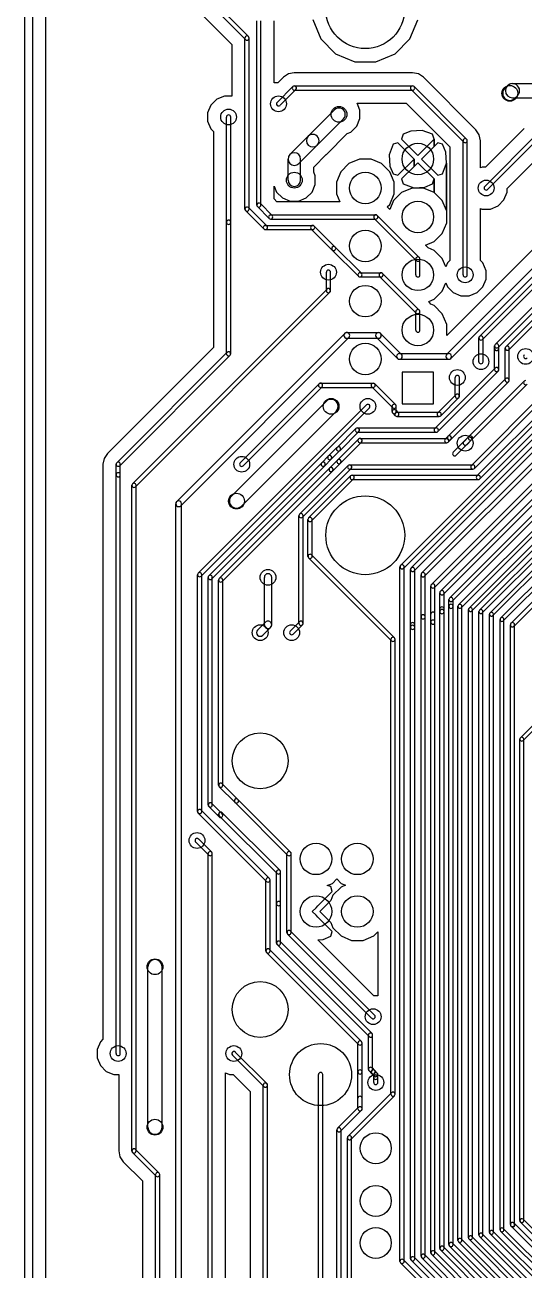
# Model space of a CAD drawing. Extents: x -29274 to 69862, y 24345 to 162744.
# Drawn here: x -8575 to 921, y 38254 to 61920 of the extents above; entities that cross this region are included whole.
import ezdxf

# ---------------------------------------------------------------- set-up
doc = ezdxf.new("R2010")
doc.units = 0
doc.layers.add('BLACK', color=1, linetype='CONTINUOUS')

msp = doc.modelspace()

# ---------------------------------------------------------------- linework, layer by layer
at = {"layer": 'BLACK'}
for p, q in [((-8575, 26120), (-8575, 77770)), ((-8425, 26120), (-8425, 77770)), ((-8175, 26230), (-8175, 77445)), ((-8175, 26230), (-8175, 77445)), ((-5928, 63192), (-4378, 61642)), ((-5872, 63248), (-4322, 61698)), ((-6105, 63015), (-4640, 61550)), ((-6105, 63015), (-4640, 61550)), ((-3100, 62022), (-2948, 61654)), ((-3100, 62022), (-2948, 61654)), ((-1253, 61653), (-1100, 62020)), ((-1253, 61653), (-1100, 62020)), ((-4165, 58495), (-4165, 61995)), ((-4085, 58495), (-4085, 61995)), ((-3835, 60817), (-3835, 61995)), ((-3835, 60817), (-3835, 61995)), ((-4640, 61550), (-4640, 60569)), ((-4640, 61550), (-4640, 60569)), ((-4390, 58420), (-4390, 61670)), ((-4310, 58420), (-4310, 61670)), ((-2948, 61654), (-2667, 61373)), ((-2948, 61654), (-2667, 61373)), ((-1534, 61372), (-1253, 61653)), ((-1534, 61372), (-1253, 61653)), ((-2667, 61373), (-2300, 61220)), ((-2667, 61373), (-2300, 61220)), ((-1902, 61220), (-1534, 61372)), ((-1902, 61220), (-1534, 61372)), ((-2300, 61220), (-1902, 61220)), ((-2300, 61220), (-1902, 61220)), ((-3655, 60925), (-3761, 60819)), ((-3655, 60925), (-3761, 60819)), ((-3561, 60988), (-3655, 60925)), ((-3561, 60988), (-3655, 60925)), ((-3450, 61010), (-3561, 60988)), ((-3450, 61010), (-3561, 60988)), ((-1200, 61010), (-3450, 61010)), ((-1200, 61010), (-3450, 61010)), ((-1089, 60988), (-1200, 61010)), ((-1089, 60988), (-1200, 61010)), ((-995, 60925), (-1089, 60988)), ((-995, 60925), (-1089, 60988)), ((5, 59925), (-995, 60925)), ((5, 59925), (-995, 60925)), ((-3829, 60819), (-3835, 60817)), ((-3829, 60819), (-3835, 60817)), ((-3761, 60819), (-3829, 60819)), ((-3761, 60819), (-3829, 60819)), ((-3778, 60448), (-3478, 60748)), ((-3722, 60392), (-3422, 60692)), ((-3450, 60760), (-1200, 60760)), ((-3450, 60680), (-1200, 60680)), ((-1228, 60692), (-228, 59692)), ((-1172, 60748), (-172, 59748)), ((555, 60716), (604, 60765)), ((700, 60805), (1150, 60805)), ((-5038, 60396), (-5099, 60250)), ((-5038, 60396), (-5099, 60250)), ((-4926, 60508), (-5038, 60396)), ((-4926, 60508), (-5038, 60396)), ((-4779, 60569), (-4926, 60508)), ((-4779, 60569), (-4926, 60508)), ((-4640, 60569), (-4779, 60569)), ((-4640, 60569), (-4779, 60569)), ((-2201, 60299), (-2256, 60430)), ((-2256, 60430), (-1320, 60430)), ((-2201, 60299), (-2256, 60430)), ((-2256, 60430), (-1320, 60430)), ((-1320, 60430), (-490, 59600)), ((-1320, 60430), (-490, 59600)), ((700, 60535), (1150, 60535)), ((746, 60525), (795, 60574)), ((-5099, 60250), (-5099, 60091)), ((-5099, 60250), (-5099, 60091)), ((-4740, 58170), (-4740, 60170)), ((-4660, 58170), (-4660, 60170)), ((-3184, 59805), (-2685, 60304)), ((-3015, 59636), (-2516, 60135)), ((-2262, 59994), (-2201, 60140)), ((-2262, 59994), (-2201, 60140)), ((-2201, 60140), (-2201, 60299)), ((-2201, 60140), (-2201, 60299)), ((-5099, 60091), (-5038, 59944)), ((-5099, 60091), (-5038, 59944)), ((-5038, 59944), (-4990, 59896)), ((-5038, 59944), (-4990, 59896)), ((-4990, 59896), (-4990, 58170)), ((-4990, 59896), (-4990, 58170)), ((-2443, 59854), (-2374, 59882)), ((-2443, 59854), (-2374, 59882)), ((-2374, 59882), (-2262, 59994)), ((-2374, 59882), (-2262, 59994)), ((-1234, 59902), (-1381, 59842)), ((-1234, 59902), (-1381, 59842)), ((-1021, 59913), (-1234, 59902)), ((-1021, 59913), (-1234, 59902)), ((-819, 59842), (-1021, 59913)), ((-819, 59842), (-1021, 59913)), ((68, 59831), (5, 59925)), ((68, 59831), (5, 59925)), ((923, 59954), (189, 59219)), ((923, 59954), (189, 59219)), ((-3535, 59455), (-3185, 59805)), ((-2838, 59458), (-2443, 59854)), ((-2838, 59458), (-2443, 59854)), ((-1572, 59651), (-1643, 59449)), ((-1572, 59651), (-1643, 59449)), ((-1478, 59678), (-1572, 59651)), ((-1478, 59678), (-1572, 59651)), ((-1171, 59370), (-1478, 59678)), ((-1171, 59370), (-1478, 59678)), ((-1381, 59842), (-1408, 59748)), ((-1381, 59842), (-1408, 59748)), ((-1408, 59748), (-1100, 59441)), ((-1408, 59748), (-1100, 59441)), ((-1100, 59441), (-792, 59748)), ((-1100, 59441), (-792, 59748)), ((-792, 59748), (-819, 59842)), ((-792, 59748), (-819, 59842)), ((-792, 59608), (-792, 59748)), ((-792, 59748), (-792, 59608)), ((-792, 59608), (-792, 59748)), ((-792, 59748), (-792, 59608)), ((-722, 59678), (-792, 59608)), ((-722, 59678), (-792, 59608)), ((-628, 59651), (-722, 59678)), ((-628, 59651), (-722, 59678)), ((-568, 59504), (-628, 59651)), ((-568, 59504), (-628, 59651)), ((-240, 57170), (-240, 59720)), ((-160, 57170), (-160, 59720)), ((90, 59720), (68, 59831)), ((90, 59720), (68, 59831)), ((90, 59207), (90, 59720)), ((90, 59207), (90, 59720)), ((172, 58848), (1172, 59848)), ((228, 58792), (1228, 59792)), ((-3365, 59285), (-3015, 59635)), ((-3080, 59217), (-2841, 59457)), ((-3080, 59217), (-2841, 59457)), ((-2841, 59457), (-2839, 59458)), ((-2841, 59457), (-2839, 59458)), ((-2839, 59458), (-2838, 59458)), ((-2839, 59458), (-2838, 59458)), ((-1643, 59449), (-1632, 59236)), ((-1643, 59449), (-1632, 59236)), ((-792, 59608), (-1029, 59370)), ((-792, 59608), (-1029, 59370)), ((-557, 59291), (-568, 59504)), ((-557, 59291), (-568, 59504)), ((2845, 59411), (-551, 56015)), ((2845, 59411), (-551, 56015)), ((-490, 59600), (-490, 57444)), ((-490, 59600), (-490, 57444)), ((599, 58809), (1213, 59424)), ((599, 58809), (1213, 59424)), ((-3570, 58970), (-3570, 59370)), ((-3330, 58970), (-3330, 59370)), ((-3080, 59119), (-3080, 59217)), ((-3080, 59119), (-3080, 59217)), ((-2411, 59285), (-2565, 59131)), ((-2411, 59285), (-2565, 59131)), ((-2209, 59369), (-2411, 59285)), ((-2209, 59369), (-2411, 59285)), ((-1991, 59369), (-2209, 59369)), ((-1991, 59369), (-2209, 59369)), ((-1789, 59285), (-1991, 59369)), ((-1789, 59285), (-1991, 59369)), ((-1635, 59131), (-1789, 59285)), ((-1635, 59131), (-1789, 59285)), ((-1632, 59236), (-1572, 59089)), ((-1632, 59236), (-1572, 59089)), ((-1478, 59062), (-1171, 59370)), ((-1478, 59062), (-1171, 59370)), ((-1171, 59229), (-1408, 58992)), ((-1171, 59229), (-1408, 58992)), ((-1171, 59229), (-1171, 59370)), ((-1171, 59370), (-1171, 59229)), ((-1171, 59229), (-1171, 59370)), ((-1171, 59370), (-1171, 59229)), ((-1100, 59299), (-1171, 59229)), ((-1100, 59299), (-1171, 59229)), ((-792, 58992), (-1100, 59299)), ((-792, 58992), (-1100, 59299)), ((-1029, 59370), (-722, 59062)), ((-1029, 59370), (-722, 59062)), ((-628, 59089), (-557, 59291)), ((-628, 59089), (-557, 59291)), ((-557, 58394), (-557, 59291)), ((-557, 59291), (-557, 58394)), ((-557, 58394), (-557, 59291)), ((-557, 59291), (-557, 58394)), ((-552, 55659), (3111, 59322)), ((-475, 55582), (3188, 59245)), ((72, 55999), (3421, 59348)), ((121, 59219), (90, 59207)), ((121, 59219), (90, 59207)), ((189, 59219), (121, 59219)), ((189, 59219), (121, 59219)), ((129, 55942), (3478, 59291)), ((-3051, 59049), (-3080, 59119)), ((-3051, 59049), (-3080, 59119)), ((-3051, 58890), (-3051, 59049)), ((-3051, 58890), (-3051, 59049)), ((-2565, 59131), (-2649, 58929)), ((-2565, 59131), (-2649, 58929)), ((-2649, 58929), (-2649, 58711)), ((-2649, 58929), (-2649, 58711)), ((-1551, 58929), (-1635, 59131)), ((-1551, 58929), (-1635, 59131)), ((-1572, 59089), (-1478, 59062)), ((-1572, 59089), (-1478, 59062)), ((-1551, 58711), (-1551, 58929)), ((-1551, 58711), (-1551, 58929)), ((-1408, 58992), (-1381, 58898)), ((-1408, 58992), (-1381, 58898)), ((-819, 58898), (-792, 58992)), ((-819, 58898), (-792, 58992)), ((-792, 58737), (-792, 58992)), ((-792, 58992), (-792, 58737)), ((-792, 58737), (-792, 58992)), ((-792, 58992), (-792, 58737)), ((-722, 59062), (-628, 59089)), ((-722, 59062), (-628, 59089)), ((372, 55848), (3594, 59070)), ((428, 55792), (3650, 59014)), ((3765, 58998), (572, 55805)), ((3822, 58941), (629, 55748)), ((-3835, 58615), (-3835, 58858)), ((-3835, 58858), (-3788, 58744)), ((-3835, 58615), (-3835, 58858)), ((-3835, 58858), (-3788, 58744)), ((-3788, 58744), (-3676, 58632)), ((-3788, 58744), (-3676, 58632)), ((-3224, 58632), (-3112, 58744)), ((-3224, 58632), (-3112, 58744)), ((-3112, 58744), (-3051, 58890)), ((-3112, 58744), (-3051, 58890)), ((-2649, 58711), (-2587, 58560)), ((-2649, 58711), (-2587, 58560)), ((-1635, 58509), (-1551, 58711)), ((-1635, 58509), (-1551, 58711)), ((-1411, 58735), (-1565, 58581)), ((-1411, 58735), (-1565, 58581)), ((-1209, 58819), (-1411, 58735)), ((-1209, 58819), (-1411, 58735)), ((-1381, 58898), (-1179, 58827)), ((-1381, 58898), (-1179, 58827)), ((-991, 58819), (-1209, 58819)), ((-991, 58819), (-1209, 58819)), ((-1179, 58827), (-966, 58838)), ((-1179, 58827), (-966, 58838)), ((-792, 58737), (-991, 58819)), ((-792, 58737), (-991, 58819)), ((-966, 58838), (-819, 58898)), ((-966, 58838), (-819, 58898)), ((-789, 58735), (-792, 58737)), ((-789, 58735), (-792, 58737)), ((-635, 58581), (-789, 58735)), ((-635, 58581), (-789, 58735)), ((538, 58594), (599, 58740)), ((538, 58594), (599, 58740)), ((599, 58740), (599, 58809)), ((599, 58740), (599, 58809)), ((-3928, 58242), (-4153, 58467)), ((-3871, 58299), (-4096, 58524)), ((-3780, 58560), (-3835, 58615)), ((-3780, 58560), (-3835, 58615)), ((-2587, 58560), (-3780, 58560)), ((-2587, 58560), (-3780, 58560)), ((-3676, 58632), (-3530, 58571)), ((-3676, 58632), (-3530, 58571)), ((-3530, 58571), (-3371, 58571)), ((-3530, 58571), (-3371, 58571)), ((-3371, 58571), (-3224, 58632)), ((-3371, 58571), (-3224, 58632)), ((-1682, 58462), (-1635, 58509)), ((-1682, 58462), (-1635, 58509)), ((-1635, 58415), (-1682, 58462)), ((-1635, 58415), (-1682, 58462)), ((-1565, 58581), (-1635, 58415)), ((-1565, 58581), (-1635, 58415)), ((-557, 58394), (-635, 58581)), ((-557, 58394), (-635, 58581)), ((279, 58421), (426, 58482)), ((279, 58421), (426, 58482)), ((426, 58482), (538, 58594)), ((426, 58482), (538, 58594)), ((-4029, 58042), (-4378, 58391)), ((-3972, 58099), (-4321, 58448)), ((-3900, 58310), (-1900, 58310)), ((-3900, 58230), (-1900, 58230)), ((-1129, 57442), (-1928, 58241)), ((-1072, 57499), (-1871, 58298)), ((-551, 58379), (-557, 58394)), ((-551, 58379), (-557, 58394)), ((-551, 58161), (-551, 58379)), ((-551, 58161), (-551, 58379)), ((90, 57444), (90, 58434)), ((90, 58434), (120, 58421)), ((90, 57444), (90, 58434)), ((90, 58434), (120, 58421)), ((120, 58421), (279, 58421)), ((120, 58421), (279, 58421)), ((-4990, 58170), (-4990, 55790)), ((-4990, 58170), (-4990, 55790)), ((-4740, 55670), (-4740, 58170)), ((-4660, 55670), (-4660, 58170)), ((-4000, 58110), (-3100, 58110)), ((-4000, 58030), (-3100, 58030)), ((-3128, 58041), (-2729, 57642)), ((-3071, 58098), (-2672, 57699)), ((-635, 57959), (-551, 58161)), ((-635, 57959), (-551, 58161)), ((-956, 57736), (-789, 57805)), ((-956, 57736), (-789, 57805)), ((-789, 57805), (-635, 57959)), ((-789, 57805), (-635, 57959)), ((-2229, 57142), (-2728, 57641)), ((-2172, 57199), (-2671, 57698)), ((-902, 57682), (-956, 57736)), ((-902, 57682), (-956, 57736)), ((-789, 57635), (-902, 57682)), ((-789, 57635), (-902, 57682)), ((-635, 57481), (-789, 57635)), ((-635, 57481), (-789, 57635)), ((-1140, 57170), (-1140, 57470)), ((-1060, 57170), (-1060, 57470)), ((-569, 57323), (-635, 57481)), ((-569, 57323), (-635, 57481)), ((-538, 57396), (-569, 57323)), ((-538, 57396), (-569, 57323)), ((-490, 57444), (-538, 57396)), ((-490, 57444), (-538, 57396)), ((138, 57396), (90, 57444)), ((138, 57396), (90, 57444)), ((199, 57249), (138, 57396)), ((199, 57249), (138, 57396)), ((-2840, 56870), (-2840, 57220)), ((-2760, 56870), (-2760, 57220)), ((-2200, 57210), (-1800, 57210)), ((-2200, 57130), (-1800, 57130)), ((-1129, 56442), (-1828, 57141)), ((-1072, 56499), (-1771, 57198)), ((138, 56944), (199, 57090)), ((138, 56944), (199, 57090)), ((199, 57090), (199, 57249)), ((199, 57090), (199, 57249)), ((-6528, 53198), (-2828, 56898)), ((-6472, 53142), (-2772, 56842)), ((-789, 56705), (-635, 56859)), ((-789, 56705), (-635, 56859)), ((-635, 56859), (-569, 57019)), ((-635, 56859), (-569, 57019)), ((-569, 57019), (-538, 56944)), ((-569, 57019), (-538, 56944)), ((-538, 56944), (-426, 56832)), ((-538, 56944), (-426, 56832)), ((-426, 56832), (-280, 56771)), ((-426, 56832), (-280, 56771)), ((-121, 56771), (26, 56832)), ((-121, 56771), (26, 56832)), ((26, 56832), (138, 56944)), ((26, 56832), (138, 56944)), ((-888, 56664), (-789, 56705)), ((-888, 56664), (-789, 56705)), ((-853, 56612), (-888, 56664)), ((-853, 56612), (-888, 56664)), ((-789, 56585), (-853, 56612)), ((-789, 56585), (-853, 56612)), ((-635, 56431), (-789, 56585)), ((-635, 56431), (-789, 56585)), ((-280, 56771), (-121, 56771)), ((-280, 56771), (-121, 56771)), ((-1140, 56120), (-1140, 56470)), ((-1060, 56120), (-1060, 56470)), ((-551, 56229), (-635, 56431)), ((-551, 56229), (-635, 56431)), ((-551, 56015), (-551, 56229)), ((-551, 56015), (-551, 56229)), ((-5688, 52859), (-2489, 56058)), ((-5611, 52782), (-2412, 55981)), ((-2450, 56075), (-1850, 56075)), ((-2450, 55965), (-1850, 55965)), ((-1888, 55981), (-1489, 55582)), ((-1811, 56058), (-1412, 55659)), ((60, 55520), (60, 55970)), ((140, 55520), (140, 55970)), ((-4990, 55790), (-7005, 53775)), ((-4990, 55790), (-7005, 53775)), ((-6828, 53599), (-4729, 55698)), ((-6771, 53542), (-4672, 55641)), ((-1450, 55675), (-514, 55675)), ((360, 55370), (360, 55820)), ((360, 55770), (360, 55820)), ((360, 55770), (360, 55820)), ((440, 55370), (440, 55820)), ((440, 55770), (440, 55820)), ((440, 55770), (440, 55820)), ((560, 55170), (560, 55776)), ((640, 55170), (640, 55776)), ((-1450, 55565), (-514, 55565)), ((-778, 54248), (372, 55398)), ((-800, 55320), (-1400, 55320)), ((-1400, 55320), (-1400, 54720)), ((-800, 54720), (-800, 55320)), ((-722, 54192), (428, 55342)), ((-528, 54099), (571, 55198)), ((-390, 54864), (-390, 55220)), ((-310, 54864), (-310, 55220)), ((921, 55148), (-128, 54099)), ((-4478, 53599), (-2979, 55098)), ((-4421, 53542), (-2922, 55041)), ((-2950, 55110), (-1950, 55110)), ((-2950, 55030), (-1950, 55030)), ((-1978, 55041), (-1579, 54642)), ((-1921, 55098), (-1522, 54699)), ((-471, 54042), (628, 55141)), ((-81, 53546), (1343, 54970)), ((978, 55091), (-71, 54042)), ((-25, 53490), (1399, 54914)), ((-5278, 51499), (-2079, 54698)), ((-4645, 52966), (-2846, 54765)), ((-1590, 54570), (-1590, 54670)), ((-1510, 54570), (-1510, 54670)), ((-1400, 54720), (-800, 54720)), ((-722, 54548), (-378, 54892)), ((-666, 54492), (-322, 54836)), ((1472, 54798), (22, 53348)), ((1528, 54742), (78, 53292)), ((-5221, 51442), (-2022, 54641)), ((-4454, 52775), (-2655, 54574)), ((-1578, 54541), (-1529, 54492)), ((-1521, 54598), (-1472, 54549)), ((-1500, 54560), (-694, 54560)), ((-1500, 54480), (-694, 54480)), ((1521, 54598), (-1428, 51649)), ((1578, 54541), (-1371, 51592)), ((-2636, 53890), (-2278, 54248)), ((-2250, 54260), (-750, 54260)), ((-1228, 51599), (1571, 54398)), ((-1171, 51542), (1628, 54341)), ((-1028, 51498), (1672, 54198)), ((-2628, 53649), (-2229, 54048)), ((-2580, 53834), (-2222, 54192)), ((-2571, 53592), (-2172, 53991)), ((-2250, 54180), (-750, 54180)), ((-2200, 54060), (-550, 54060)), ((-2200, 53980), (-550, 53980)), ((-972, 51442), (1728, 54142)), ((-842, 51284), (1844, 53970)), ((-578, 54049), (-529, 54098)), ((-521, 53992), (-472, 54041)), ((-128, 54098), (-428, 53798)), ((-72, 54042), (-372, 53742)), ((-129, 54098), (-228, 53999)), ((-72, 54041), (-171, 53942)), ((-7005, 53775), (-7068, 53681)), ((-7005, 53775), (-7068, 53681)), ((-2928, 53599), (-2803, 53724)), ((-2803, 53724), (-2638, 53889)), ((-2746, 53667), (-2581, 53832)), ((-786, 51228), (1900, 53914)), ((-670, 51156), (1972, 53798)), ((-614, 51100), (2028, 53742)), ((-7068, 53681), (-7090, 53570)), ((-7068, 53681), (-7090, 53570)), ((-7090, 53570), (-7090, 53370)), ((-7090, 53570), (-7090, 53370)), ((-6840, 53370), (-6840, 53570)), ((-6760, 53370), (-6760, 53570)), ((-5078, 51448), (-2928, 53598)), ((-5022, 51392), (-2872, 53542)), ((-4878, 51399), (-2779, 53498)), ((-3350, 52621), (-2425, 53546)), ((-3293, 52564), (-2368, 53489)), ((-2871, 53542), (-2746, 53667)), ((-2778, 53498), (-2628, 53648)), ((-2722, 53442), (-2572, 53592)), ((-2397, 53557), (-53, 53557)), ((-498, 51028), (2072, 53598)), ((-442, 50972), (2128, 53542)), ((-7090, 53370), (-7090, 42644)), ((-7090, 53370), (-7090, 42644)), ((-6840, 42370), (-6840, 53370)), ((-6760, 42370), (-6760, 53370)), ((-4821, 51342), (-2722, 53441)), ((-2379, 53348), (-3178, 52549)), ((-2322, 53291), (-3121, 52492)), ((-2397, 53477), (-53, 53477)), ((-2350, 53360), (50, 53360)), ((-2350, 53280), (50, 53280)), ((2124, 53346), (-326, 50896)), ((2176, 53294), (-274, 50844)), ((-6540, 40520), (-6540, 53170)), ((-6460, 40520), (-6460, 53170)), ((2185, 53146), (-126, 50835)), ((2238, 53093), (-73, 50782)), ((-5705, 29670), (-5705, 52820)), ((-5595, 29670), (-5595, 52820)), ((2224, 52946), (74, 50796)), ((2276, 52894), (126, 50744)), ((-3362, 50548), (-3362, 52592)), ((-3282, 50548), (-3282, 52592)), ((274, 50746), (2274, 52746)), ((326, 50694), (2326, 52694)), ((-3190, 51820), (-3190, 52520)), ((-3110, 51820), (-3110, 52520)), ((2324, 52496), (474, 50646)), ((2376, 52444), (526, 50594)), ((672, 50549), (2271, 52148)), ((729, 50492), (2328, 52091)), ((-3121, 51848), (-1544, 50271)), ((-3178, 51791), (-1601, 50214)), ((-1440, 38420), (-1440, 51620)), ((-1360, 38420), (-1360, 51620)), ((-5290, 46970), (-5290, 51470)), ((-5210, 46970), (-5210, 51470)), ((-5090, 47096), (-5090, 51420)), ((-5010, 47096), (-5010, 51420)), ((-4890, 47470), (-4890, 51370)), ((-4810, 47470), (-4810, 51370)), ((-4020, 50520), (-4020, 51420)), ((-3880, 50520), (-3880, 51420)), ((-1240, 50470), (-1240, 51570)), ((-1160, 50470), (-1160, 51570)), ((-1040, 50670), (-1040, 51470)), ((-960, 50670), (-960, 51470)), ((-854, 50570), (-854, 51256)), ((-774, 50570), (-774, 51256)), ((-682, 50770), (-682, 51128)), ((-602, 50770), (-602, 51128)), ((-510, 50870), (-510, 51000)), ((-430, 50870), (-430, 51000)), ((-1040, 38520), (-1040, 50670)), ((-960, 38520), (-960, 50670)), ((-854, 50570), (-854, 50720)), ((-774, 50570), (-774, 50720)), ((-682, 50770), (-682, 50820)), ((-682, 38668), (-682, 50770)), ((-602, 50770), (-602, 50820)), ((-602, 38668), (-602, 50770)), ((-510, 38740), (-510, 50870)), ((-430, 38740), (-430, 50870)), ((-337, 38820), (-337, 50870)), ((-263, 38820), (-263, 50870)), ((-137, 38870), (-137, 50808)), ((-63, 38870), (-63, 50808)), ((63, 38920), (63, 50770)), ((137, 38920), (137, 50770)), ((263, 38970), (263, 50720)), ((337, 38970), (337, 50720)), ((-4149, 50420), (-4000, 50569)), ((-4050, 50321), (-3901, 50470)), ((-3528, 50399), (-3351, 50576)), ((-3471, 50342), (-3294, 50519)), ((-1240, 50470), (-1240, 50520)), ((-1240, 38470), (-1240, 50470)), ((-1160, 50470), (-1160, 50520)), ((-1160, 38470), (-1160, 50470)), ((-854, 38584), (-854, 50570)), ((-774, 38584), (-774, 50570)), ((463, 39020), (463, 50620)), ((537, 39020), (537, 50620)), ((660, 39120), (660, 50520)), ((740, 39120), (740, 50520)), ((-1612, 41598), (-1612, 50242)), ((-1532, 41598), (-1532, 50242)), ((851, 48373), (1573, 49095)), ((903, 48321), (1625, 49043)), ((839, 39194), (839, 48346)), ((913, 39194), (913, 48346)), ((-4578, 47142), (-4878, 47442)), ((-4522, 47198), (-4822, 47498)), ((-4822, 46924), (-5021, 47123)), ((-3578, 46142), (-4578, 47142)), ((-3522, 46198), (-4522, 47198)), ((-3978, 45642), (-5278, 46942)), ((-3922, 45698), (-5222, 46998)), ((-4879, 46867), (-5078, 47066)), ((-4890, 46896), (-4890, 46920)), ((-3779, 45792), (-4878, 46891)), ((-3722, 45849), (-4821, 46948)), ((-4810, 46896), (-4810, 46920)), ((-5079, 46142), (-5328, 46391)), ((-5022, 46199), (-5271, 46448)), ((-5090, 30320), (-5090, 46170)), ((-5010, 30320), (-5010, 46170)), ((-3590, 44670), (-3590, 46170)), ((-3510, 44670), (-3510, 46170)), ((-3790, 45220), (-3790, 45820)), ((-3710, 45220), (-3710, 45820)), ((-2726, 45605), (-2644, 45688)), ((-2726, 45605), (-2644, 45688)), ((-2644, 45688), (-2561, 45605)), ((-2644, 45688), (-2561, 45605)), ((-3990, 44320), (-3990, 45670)), ((-3910, 44320), (-3910, 45670)), ((-3002, 45176), (-2729, 45448)), ((-3002, 45176), (-2729, 45448)), ((-2822, 45566), (-2726, 45605)), ((-2822, 45566), (-2726, 45605)), ((-2756, 45542), (-2822, 45566)), ((-2756, 45542), (-2822, 45566)), ((-2729, 45448), (-2756, 45542)), ((-2729, 45448), (-2756, 45542)), ((-2561, 45535), (-2715, 45381)), ((-2561, 45535), (-2715, 45381)), ((-2561, 45605), (-2477, 45570)), ((-2561, 45605), (-2477, 45570)), ((-2477, 45570), (-2561, 45535)), ((-2477, 45570), (-2561, 45535)), ((-3790, 44470), (-3790, 45220)), ((-3710, 44470), (-3710, 45220)), ((-2758, 45280), (-2966, 45070)), ((-2758, 45280), (-2966, 45070)), ((-2715, 45381), (-2758, 45280)), ((-2715, 45381), (-2758, 45280)), ((-3108, 45070), (-3037, 45141)), ((-3108, 45070), (-3037, 45141)), ((-3037, 44999), (-3108, 45070)), ((-3037, 44999), (-3108, 45070)), ((-3037, 45141), (-3002, 45176)), ((-3037, 45141), (-3002, 45176)), ((-3002, 44964), (-3037, 44999)), ((-3002, 44964), (-3037, 44999)), ((-2966, 45070), (-2758, 44861)), ((-2966, 45070), (-2758, 44861)), ((-2729, 44692), (-3002, 44964)), ((-2729, 44692), (-3002, 44964)), ((-2758, 44861), (-2715, 44759)), ((-2758, 44861), (-2715, 44759)), ((-2715, 44759), (-2561, 44605)), ((-2715, 44759), (-2561, 44605)), ((-1972, 42749), (-3721, 44498)), ((-1979, 43042), (-3578, 44641)), ((-1922, 43099), (-3521, 44698)), ((-3003, 44533), (-2903, 44538)), ((-3003, 44533), (-2903, 44538)), ((-1939, 43469), (-3003, 44533)), ((-1939, 43469), (-3003, 44533)), ((-2903, 44538), (-2756, 44598)), ((-2903, 44538), (-2756, 44598)), ((-2756, 44598), (-2729, 44692)), ((-2756, 44598), (-2729, 44692)), ((-2561, 44605), (-2359, 44521)), ((-2561, 44605), (-2359, 44521)), ((-2359, 44521), (-2141, 44521)), ((-2359, 44521), (-2141, 44521)), ((-2141, 44521), (-1939, 44605)), ((-2141, 44521), (-1939, 44605)), ((-1939, 44605), (-1862, 44682)), ((-1939, 44605), (-1862, 44682)), ((-1862, 44682), (-1862, 43466)), ((-1862, 44682), (-1862, 43466)), ((-2229, 42542), (-3978, 44291)), ((-2172, 42599), (-3921, 44348)), ((-2029, 42692), (-3778, 44441)), ((-6235, 40970), (-6235, 44020)), ((-5965, 40970), (-5965, 44020)), ((-1870, 43469), (-1939, 43469)), ((-1870, 43469), (-1939, 43469)), ((-1862, 43466), (-1870, 43469)), ((-1862, 43466), (-1870, 43469)), ((-7090, 42644), (-7138, 42596)), ((-7090, 42644), (-7138, 42596)), ((-2040, 42070), (-2040, 42720)), ((-1960, 42070), (-1960, 42720)), ((-7138, 42596), (-7199, 42450)), ((-7138, 42596), (-7199, 42450)), ((-7199, 42450), (-7199, 42291)), ((-7199, 42450), (-7199, 42291)), ((-3972, 41798), (-4572, 42398)), ((-2240, 42020), (-2240, 42570)), ((-2160, 42020), (-2160, 42570)), ((-7199, 42291), (-7138, 42144)), ((-7199, 42291), (-7138, 42144)), ((-7138, 42144), (-7026, 42032)), ((-7138, 42144), (-7026, 42032)), ((-4028, 41742), (-4628, 42342)), ((-7026, 42032), (-6880, 41971)), ((-7026, 42032), (-6880, 41971)), ((-6880, 41971), (-6790, 41971)), ((-6880, 41971), (-6790, 41971)), ((-6790, 41971), (-6790, 40520)), ((-6790, 41971), (-6790, 40520)), ((-4760, 30320), (-4760, 42005)), ((-4760, 42005), (-4680, 41971)), ((-4760, 30320), (-4760, 42005)), ((-4760, 42005), (-4680, 41971)), ((-4680, 41971), (-4611, 41971)), ((-4680, 41971), (-4611, 41971)), ((-4611, 41971), (-4290, 41650)), ((-4611, 41971), (-4290, 41650)), ((-2990, 36570), (-2990, 41970)), ((-2910, 36570), (-2910, 41970)), ((-2240, 41320), (-2240, 42020)), ((-2160, 41320), (-2160, 42020)), ((-2028, 42041), (-1979, 41992)), ((-1929, 41942), (-1978, 41991)), ((-1971, 42098), (-1922, 42049)), ((-1940, 41920), (-1940, 41970)), ((-1940, 41820), (-1940, 41920)), ((-1872, 41999), (-1921, 42048)), ((-1860, 41920), (-1860, 41970)), ((-1860, 41820), (-1860, 41920)), ((-4040, 35720), (-4040, 41770)), ((-3960, 35720), (-3960, 41770)), ((-4290, 41650), (-4290, 35720)), ((-4290, 41650), (-4290, 35720)), ((-1601, 41626), (-2428, 40799)), ((-1544, 41569), (-2371, 40742)), ((-2240, 41320), (-2240, 41520)), ((-2160, 41320), (-2160, 41520)), ((-2628, 40949), (-2229, 41348)), ((-2571, 40892), (-2172, 41291)), ((-2640, 37576), (-2640, 40920)), ((-2560, 37576), (-2560, 40920)), ((-2440, 37620), (-2440, 40770)), ((-2360, 37620), (-2360, 40770)), ((-6790, 40520), (-6768, 40409)), ((-6790, 40520), (-6768, 40409)), ((-6078, 40042), (-6528, 40492)), ((-6022, 40098), (-6472, 40548)), ((-6768, 40409), (-6705, 40315)), ((-6768, 40409), (-6705, 40315)), ((-6705, 40315), (-6340, 39950)), ((-6705, 40315), (-6340, 39950)), ((-6090, 30670), (-6090, 40070)), ((-6010, 30670), (-6010, 40070)), ((-6340, 39950), (-6340, 30670)), ((-6340, 39950), (-6340, 30670)), ((672, 39092), (678, 39086)), ((1721, 38042), (672, 39091)), ((728, 39148), (734, 39142)), ((1778, 38099), (729, 39148)), ((1673, 38344), (850, 39167)), ((1726, 38397), (903, 39220)), ((-273, 38846), (3176, 35397)), ((-126, 38844), (3174, 35544)), ((-74, 38896), (3226, 35596)), ((74, 38894), (3224, 35744)), ((126, 38946), (3276, 35796)), ((3274, 35944), (274, 38944)), ((3326, 35996), (326, 38996)), ((474, 38994), (3324, 36144)), ((526, 39046), (3376, 36196)), ((2972, 34855), (-785, 38612)), ((3000, 34970), (-670, 38640)), ((3056, 35026), (-614, 38696)), ((3071, 35142), (-498, 38711)), ((3128, 35199), (-441, 38768)), ((-326, 38793), (3123, 35344)), ((-1428, 38391), (2693, 34270)), ((-1371, 38448), (2750, 34327)), ((2771, 34442), (-1228, 38441)), ((2828, 34499), (-1171, 38498)), ((2471, 34992), (-1028, 38491)), ((2528, 35049), (-971, 38548)), ((2915, 34798), (-842, 38555))]:
    msp.add_line(p, q, dxfattribs=at)
for centre, radius in [((-2100, 62220), 750), ((650, 60620), 150), ((-3750, 60420), 150), ((-2600, 60220), 150), ((-4700, 60170), 150), ((-1100, 59370), 300), ((-3450, 58970), 150), ((-2100, 58820), 300), ((200, 58820), 150), ((-1100, 58270), 300), ((-2100, 57720), 300), ((-2800, 57220), 150), ((-1100, 57170), 300), ((-200, 57170), 150), ((-2100, 56670), 300), ((-1100, 56120), 300), ((-2100, 55570), 300), ((100, 55520), 150), ((950, 55620), 150), ((-350, 55220), 150), ((-2750, 54670), 150), ((-2050, 54670), 150), ((-200, 53970), 150), ((-4450, 53570), 150), ((-4550, 52870), 150), ((-2100, 52220), 750), ((-3950, 51420), 150), ((-4100, 50370), 150), ((-3500, 50370), 150), ((-4100, 47932), 531), ((-5300, 46420), 150), ((-3037, 46070), 300), ((-2250, 46070), 300), ((-3037, 45070), 300), ((-2250, 45070), 300), ((-6100, 44020), 150), ((-4100, 43208), 531), ((-1950, 43070), 150), ((-6800, 42370), 150), ((-4600, 42370), 150), ((-2950, 41970), 590), ((-1900, 41820), 150), ((-6100, 40970), 150), ((-1900, 40570), 295), ((-1900, 39570), 295), ((-1900, 38770), 295)]:
    msp.add_circle(centre, radius, dxfattribs=at)
for centre, radius, start, end in [((-4350, 61670), 40, 360, 540), ((-4350, 61670), 40, 225, 405), ((-3450, 60720), 40, 90, 270), ((-3450, 60720), 40, 315, 495), ((-1200, 60720), 40, 45, 225), ((-1200, 60720), 40, 270, 450), ((650, 60620), 135, 135, 315), ((700, 60670), 135, 90, 270), ((700, 60670), 135, 315, 495), ((-3750, 60420), 40, 135, 315), ((-4700, 60170), 40, 360, 540), ((-2600, 60220), 120, 315, 495), ((-3100, 59720), 120, 135, 315), ((-3100, 59720), 120, 315, 495), ((-200, 59720), 40, 360, 540), ((-200, 59720), 40, 225, 405), ((-3450, 59370), 120, 360, 540), ((-3450, 59370), 120, 135, 315), ((-3450, 58970), 120, 180, 360), ((200, 58820), 40, 135, 315), ((-4350, 58420), 40, 405, 585), ((-4125, 58495), 40, 180, 360), ((-4124, 58495), 40, 405, 585), ((-4350, 58420), 40, 180, 360), ((-3900, 58270), 40, 90, 270), ((-3900, 58271), 40, 225, 405), ((-1900, 58270), 40, 405, 585), ((-1900, 58270), 40, 270, 450), ((-4700, 58170), 40, 360, 540), ((-4700, 58170), 40, 180, 360), ((-4000, 58070), 40, 90, 270), ((-4000, 58070), 40, 225, 405), ((-3099, 58069), 40, 45, 225), ((-3100, 58070), 40, 270, 450), ((-2700, 57670), 40, 405, 585), ((-2701, 57671), 40, 225, 405), ((-1100, 57470), 40, 360, 540), ((-1100, 57470), 40, 225, 405), ((-2800, 57220), 40, 360, 540), ((-2200, 57170), 40, 90, 270), ((-2200, 57170), 40, 225, 405), ((-1799, 57169), 40, 405, 585), ((-1800, 57170), 40, 270, 450), ((-1100, 57170), 40, 180, 360), ((-200, 57170), 40, 180, 360), ((-2800, 56870), 40, 180, 360), ((-2800, 56870), 40, 315, 495), ((-1100, 56470), 40, 360, 540), ((-1101, 56471), 40, 225, 405), ((-1100, 56120), 40, 180, 360), ((-2450, 56020), 55, 90, 270), ((-2451, 56019), 55, 315, 495), ((-1849, 56019), 55, 45, 225), ((-1850, 56020), 55, 270, 450), ((100, 55970), 40, 360, 540), ((101, 55971), 40, 135, 315), ((400, 55820), 40, 360, 540), ((400, 55820), 40, 360, 540), ((400, 55820), 40, 360, 540), ((-4700, 55670), 40, 180, 360), ((-4701, 55669), 40, 315, 495), ((-1450, 55620), 55, 90, 270), ((-1451, 55621), 55, 225, 405), ((-513, 55621), 55, 135, 315), ((-514, 55620), 55, 270, 450), ((400, 55820), 40, 135, 315), ((400, 55770), 40, 180, 360), ((400, 55770), 40, 180, 360), ((600, 55776), 40, 360, 540), ((600, 55776), 40, 135, 315), ((950, 55620), 40, 135, 315), ((100, 55520), 40, 180, 360), ((400, 55370), 40, 315, 495), ((-350, 55220), 40, 360, 540), ((400, 55370), 40, 180, 360), ((600, 55170), 40, 180, 360), ((599, 55169), 40, 315, 495), ((950, 55120), 40, 90, 270), ((-2950, 55070), 40, 90, 270), ((-2950, 55070), 40, 315, 495), ((-1949, 55069), 40, 45, 225), ((-1950, 55070), 40, 270, 450), ((-2751, 54669), 135, 315, 495), ((-2051, 54669), 40, 315, 495), ((-1550, 54670), 40, 360, 540), ((-1551, 54671), 40, 225, 405), ((-350, 54864), 40, 180, 360), ((-350, 54864), 40, 315, 495), ((-1550, 54570), 40, 45, 225), ((-1550, 54570), 40, 180, 360), ((-1500, 54520), 40, 90, 270), ((-1500, 54520), 40, 225, 405), ((-694, 54520), 40, 135, 315), ((-694, 54520), 40, 270, 450), ((-2250, 54220), 40, 90, 270), ((-2250, 54220), 40, 315, 495), ((-750, 54220), 40, 135, 315), ((-750, 54220), 40, 270, 450), ((-2200, 54020), 40, 90, 270), ((-2201, 54019), 40, 315, 495), ((-550, 54020), 40, 135, 315), ((-550, 54020), 40, 270, 450), ((-499, 54071), 40, 135, 315), ((-500, 54070), 40, 315, 495), ((-199, 53971), 40, 135, 315), ((-100, 54070), 40, 135, 315), ((-101, 54069), 40, -45, 135), ((-100, 54070), 40, -45, 135), ((-2775, 53695), 40, 135, 315), ((-2775, 53695), 40, 315, 495), ((-2608, 53862), 40, 135, 315), ((-2609, 53861), 40, 315, 495), ((-400, 53770), 40, 135, 315), ((-6800, 53570), 40, 360, 540), ((-6799, 53571), 40, 135, 315), ((-4450, 53570), 40, 135, 315), ((-2899, 53571), 40, 135, 315), ((-2900, 53570), 40, 315, 495), ((-2750, 53470), 40, 135, 315), ((-2751, 53469), 40, 315, 495), ((-2599, 53621), 40, 135, 315), ((-2600, 53620), 40, 315, 495), ((-2397, 53517), 40, 90, 270), ((-2397, 53517), 40, 315, 495), ((-53, 53518), 40, 135, 315), ((-53, 53517), 40, 270, 450), ((-6800, 53370), 40, 360, 540), ((-6800, 53370), 40, 180, 360), ((-2350, 53320), 40, 90, 270), ((-2350, 53320), 40, -45, 135), ((50, 53320), 40, 135, 315), ((50, 53320), 40, 270, 450), ((-6500, 53170), 40, 360, 540), ((-6500, 53170), 40, 135, 315), ((-5650, 52820), 55, 360, 540), ((-5649, 52821), 55, 135, 315), ((-4549, 52871), 135, 135, 315), ((-3322, 52592), 40, 360, 540), ((-3321, 52593), 40, 135, 315), ((-3150, 52520), 40, 360, 540), ((-3150, 52520), 40, 135, 315), ((-3149, 51819), 40, 45, 225), ((-3150, 51820), 40, 180, 360), ((-1400, 51620), 40, 360, 540), ((-1399, 51621), 40, 135, 315), ((-1200, 51570), 40, 360, 540), ((-1199, 51571), 40, 135, 315), ((-5250, 51470), 40, 360, 540), ((-5249, 51471), 40, 135, 315), ((-5050, 51420), 40, 360, 540), ((-5050, 51420), 40, 135, 315), ((-4850, 51370), 40, 360, 540), ((-4849, 51371), 40, 135, 315), ((-3950, 51420), 70, 360, 540), ((-1000, 51470), 40, 360, 540), ((-1000, 51470), 40, 135, 315), ((-814, 51256), 40, 360, 540), ((-814, 51256), 40, 135, 315), ((-642, 51128), 40, 360, 540), ((-642, 51128), 40, 135, 315), ((-470, 51000), 40, 360, 540), ((-470, 51000), 40, 135, 315), ((-470, 50870), 40, 360, 540), ((-470, 50870), 40, 0, 180), ((-300, 50870), 37, 360, 540), ((-300, 50870), 37, 135, 315), ((-1000, 50670), 40, 360, 540), ((-1000, 50670), 40, 180, 360), ((-814, 50720), 40, 360, 540), ((-642, 50820), 40, 360, 540), ((-642, 50770), 40, 360, 540), ((-642, 50770), 40, 180, 360), ((-642, 50770), 40, 180, 360), ((-470, 50870), 40, 180, 360), ((-470, 50870), 40, 180, 360), ((-100, 50808), 37, 360, 540), ((-99, 50809), 37, 135, 315), ((100, 50770), 37, 360, 540), ((100, 50770), 37, 135, 315), ((300, 50720), 37, 360, 540), ((300, 50720), 37, 135, 315), ((500, 50620), 37, 360, 540), ((500, 50620), 37, 135, 315), ((-4100, 50370), 70, 135, 315), ((-3950, 50520), 70, 180, 360), ((-3950, 50520), 70, 315, 495), ((-3322, 50548), 40, 180, 360), ((-3323, 50547), 40, 315, 495), ((-1200, 50520), 40, 360, 540), ((-1200, 50470), 40, 360, 540), ((-1200, 50470), 40, 180, 360), ((-1200, 50470), 40, 180, 360), ((-814, 50570), 40, 360, 540), ((-814, 50570), 40, 180, 360), ((-814, 50570), 40, 180, 360), ((700, 50520), 40, 360, 540), ((700, 50520), 40, 135, 315), ((-3499, 50371), 40, 135, 315), ((-1572, 50242), 40, 360, 540), ((-1573, 50243), 40, 225, 405), ((876, 48346), 37, 360, 540), ((877, 48347), 37, 135, 315), ((-4850, 47470), 40, 405, 585), ((-4850, 47470), 40, 180, 360), ((-5050, 47095), 40, 405, 585), ((-5050, 47096), 40, 180, 360), ((-4550, 47170), 40, 405, 585), ((-4550, 47170), 40, 225, 405), ((-5250, 46970), 40, 405, 585), ((-5250, 46970), 40, 180, 360), ((-4850, 46920), 40, 360, 540), ((-4850, 46896), 40, 180, 360), ((-4849, 46919), 40, 405, 585), ((-4850, 46895), 40, 225, 405), ((-5299, 46419), 40, 405, 585), ((-5050, 46170), 40, 360, 540), ((-5051, 46171), 40, 225, 405), ((-3550, 46170), 40, 360, 540), ((-3550, 46170), 40, 225, 405), ((-3950, 45670), 40, 360, 540), ((-3950, 45670), 40, 225, 405), ((-3750, 45820), 40, 360, 540), ((-3751, 45821), 40, 225, 405), ((-3750, 45220), 40, 360, 540), ((-3750, 45220), 40, 180, 360), ((-3750, 44470), 40, 405, 585), ((-3550, 44670), 40, 405, 585), ((-3550, 44670), 40, 180, 360), ((-3950, 44320), 40, 405, 585), ((-3950, 44320), 40, 180, 360), ((-3750, 44470), 40, 180, 360), ((-6100, 44020), 135, 360, 540), ((-1950, 43070), 40, 225, 405), ((-2200, 42570), 40, 360, 540), ((-2000, 42720), 40, 360, 540), ((-2000, 42720), 40, 225, 405), ((-6800, 42370), 40, 180, 360), ((-4600, 42370), 40, 405, 585), ((-2200, 42570), 40, 225, 405), ((-2950, 41970), 40, 360, 540), ((-2200, 42020), 40, 360, 540), ((-2200, 42020), 40, 180, 360), ((-2000, 42070), 40, 45, 225), ((-2000, 42070), 40, 180, 360), ((-1950, 42020), 40, 405, 585), ((-1950, 42020), 40, 225, 405), ((-1900, 41970), 40, 360, 540), ((-1900, 41920), 40, 360, 540), ((-1900, 41920), 40, 180, 360), ((-1900, 41970), 40, 225, 405), ((-4000, 41770), 40, 360, 540), ((-4000, 41770), 40, 225, 405), ((-1900, 41820), 40, 180, 360), ((-2200, 41520), 40, 360, 540), ((-1572, 41598), 40, 180, 360), ((-1572, 41598), 40, -45, 135), ((-2200, 41320), 40, 180, 360), ((-2200, 41320), 40, 180, 360), ((-2201, 41319), 40, 315, 495), ((-6100, 40970), 135, 180, 360), ((-2600, 40920), 40, 360, 540), ((-2599, 40921), 40, 135, 315), ((-2400, 40770), 40, 360, 540), ((-2400, 40770), 40, 135, 315), ((-6500, 40520), 40, 405, 585), ((-6500, 40520), 40, 180, 360), ((-6050, 40070), 40, 360, 540), ((-6050, 40070), 40, 225, 405), ((500, 39020), 37, 45, 225), ((700, 39120), 40, 405, 585), ((700, 39120), 40, 45, 225), ((700, 39120), 40, 180, 360), ((706, 39114), 40, 225, 405), ((876, 39194), 37, 405, 585), ((876, 39194), 37, 180, 360), ((-300, 38820), 37, 45, 225), ((-300, 38820), 37, 180, 360), ((-100, 38870), 37, 45, 225), ((-100, 38870), 37, 180, 360), ((100, 38920), 37, 45, 225), ((100, 38920), 37, 180, 360), ((300, 38970), 37, 405, 585), ((300, 38970), 37, 180, 360), ((500, 39020), 37, 180, 360), ((-814, 38584), 40, 405, 585), ((-814, 38584), 40, 180, 360), ((-642, 38668), 40, 405, 585), ((-642, 38668), 40, 180, 360), ((-470, 38740), 40, 405, 585), ((-470, 38740), 40, 180, 360), ((-1400, 38420), 40, 45, 225), ((-1400, 38420), 40, 180, 360), ((-1200, 38470), 40, 405, 585), ((-1200, 38470), 40, 180, 360), ((-1000, 38520), 40, 180, 360), ((-999, 38519), 40, 405, 585)]:
    msp.add_arc(centre, radius, start, end, dxfattribs=at)

doc.saveas('drawing.dxf')
